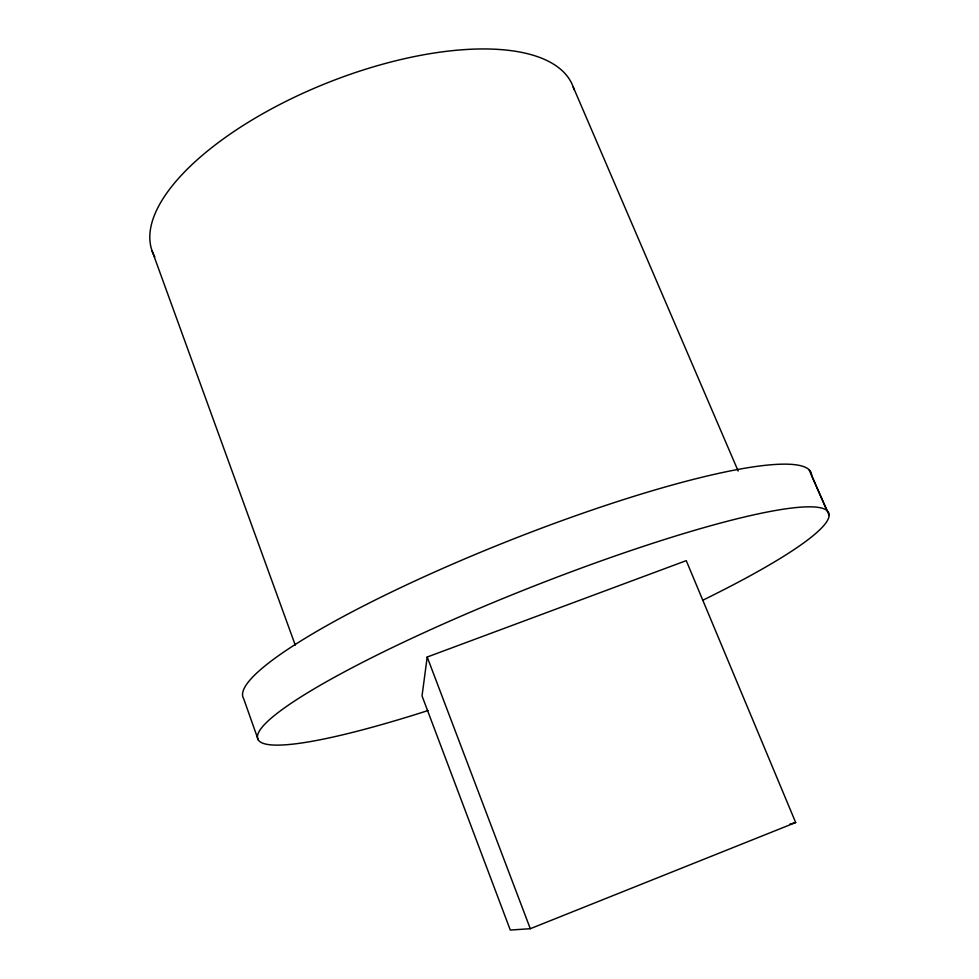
<?xml version="1.0" encoding="UTF-8"?>
<svg xmlns="http://www.w3.org/2000/svg" width="979" height="979" viewBox="0 0 979 979"><rect width="100%" height="100%" fill="white"/><g stroke="black" fill="none" stroke-linecap="round" stroke-linejoin="round"><path stroke-width="1.47" d="M427.199 657.031L422.035 695.922L510.292 930.05L530.3 928.704L795.682 822.531L686.255 560.637L427.199 657.031L530.3 928.704M789.869 824.183L795.682 822.531M829.164 515.395L811.64 475.464A305.46 47.922 -21.6 0 0 513.951 538.768A305.46 47.922 -21.6 0 0 243.673 698.712L258.297 740.038M809.009 469.651L826.925 510.487M573.241 87.07L738.178 471.058M152.014 250.673L295.266 645.137M154.804 256.902A225.965 93.176 -21.6 0 1 327.145 82.921A225.965 93.176 -21.6 0 1 574.073 89.664M428.043 710.534A307.076 40.543 -21.6 0 1 307.687 692.716A307.076 40.543 -21.6 0 1 746.304 516.557A307.076 40.543 -21.6 0 1 703.228 600.017"/></g></svg>
